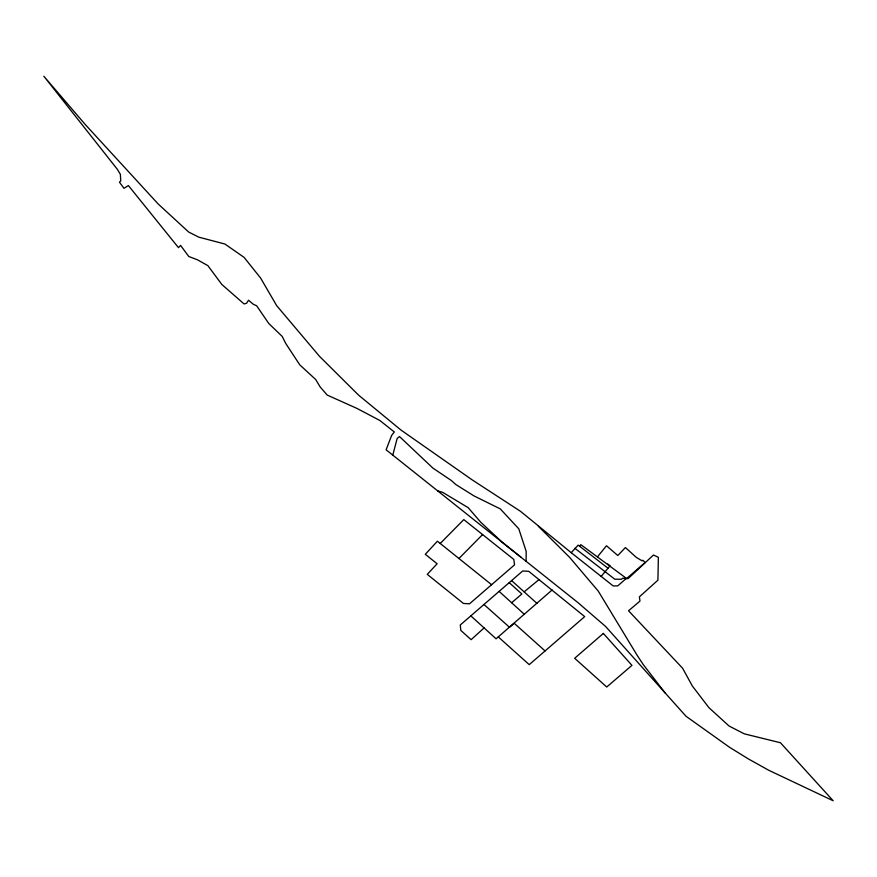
<?xml version="1.0" encoding="UTF-8"?>
<svg xmlns="http://www.w3.org/2000/svg" width="877" height="877" viewBox="0 0 877 877"><rect width="100%" height="100%" fill="white"/><g stroke="black" fill="none" stroke-linecap="round" stroke-linejoin="round"><path stroke-width="1.32" d="M392.775 455.13L397.171 438.467L399.495 436.549L432.898 468.099L451.348 480.508L455.908 484.597L474.051 495.943L500.285 508.89L518.778 528.787L526.2 551.48L526.101 561.302M597.588 556.709L606.489 545.746L617.792 555.525L625.422 547.555L636.22 557.323L642.161 560.885L642.863 560.26L645.187 562.453L626.627 578.546L580.848 544.672L579.587 546.218M601.183 576.43L610.052 565.797L607.717 563.999M574.917 548.311L614.81 579.226L621.508 579.237L622.604 578.272L628.031 578.645L653.497 554.998L658.364 557.333L657.914 580.19L639.377 596.864L639.98 601.085L628.546 610.776L682.613 668.252L692.348 686.011L708.934 707.673L729.039 726.003L744.266 733.83L780.442 742.742L833.15 800.756L768.658 770.225L748.289 758.868L729.62 747.336L686.077 716.312L605.579 626.441L577.844 602.521L386.099 449.802L391.657 435.376L394.332 431.977L379.818 420.467L357.038 408.452L327.198 395.067L320.182 386.976L315.72 379.533L299.77 364.854L285.814 343.565L282.208 336.406L268.768 323.492L256.676 305.821L253.223 304.187L248.52 300.23L246.536 303.299L244.069 303.935L221.837 284.477L207.882 265.632L197.435 259.789L188.796 256.512L180.563 245.396L178.48 247.665L128.404 185.573L123.986 188.314L119.458 182.175L120.752 180.892L120.368 174.326L117.408 169.393L43.85 76.244L85.222 124.49L158.211 204.012L188.698 232.065L198.838 237.174L224.852 244.003L244.091 257.367L260.622 278.075L276.704 305.689L319.48 356.314L358.594 395.143L400.964 430.037L472.166 479.862L520.401 511.247L571.212 552.674L578.184 545.132L608.013 568.219M440.232 543.477L463.801 519.601L513.812 559.438L514.547 564.843L469.524 603.814L463.462 603.453L427.274 574.369L437.119 563.758L425.301 554.297L437.415 541.219L491.602 584.707M458.945 558.506L482.591 534.564M484.093 627.921L471.113 639.684L460.798 630.388L460.293 624.983L522.692 570.982L528.754 571.322L584.696 616.619L529.237 664.645L498.268 636.91M470.828 615.873L496.075 638.796L552.137 589.947M626.189 578.513L617.77 585.88L613.144 585.913L571.212 552.674M511.62 602.74L521.87 594.003L509.23 582.635M524.139 591.865L539.07 579.544M437.634 490.846L442.764 492.403L468.154 507.64L480.749 522.232L502.664 542.644L521.015 557.257M483.972 604.494L509.504 627.274L514.174 623.262L545.066 650.931M511.598 580.585L536.954 603.398M499.123 591.383L524.479 614.426M538.335 526.233L569.622 557.377L598.278 591.142L637.075 655.185L643.367 664.733L665.139 692.94M603.343 633.424L574.665 658.276L606.731 687.009L631.955 665.358L603.343 633.424"/></g></svg>
